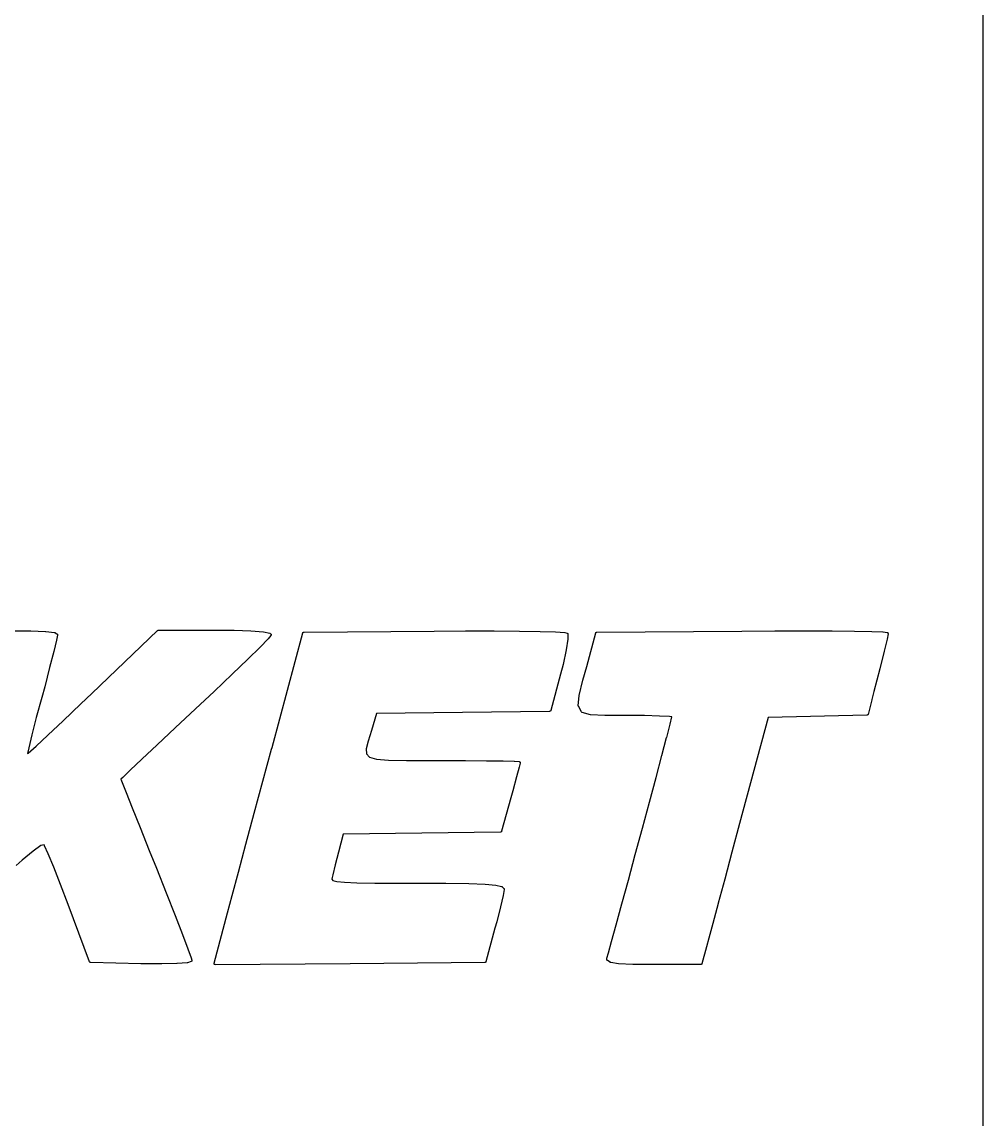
# Model space of a CAD drawing. Extents: x 86.3 to 156, y -71.2 to -29.1.
# Drawn here: x 126.175 to 130.29, y -54.531 to -49.833 of the extents above; entities that cross this region are included whole.
import ezdxf

# ---------------------------------------------------------------- set-up
doc = ezdxf.new("R2010")
doc.units = 0
doc.layers.add('BLACK', color=7, linetype='CONTINUOUS')

msp = doc.modelspace()

# ---------------------------------------------------------------- linework, layer by layer
at = {"layer": 'BLACK', "linetype": 'CONTINUOUS'}
for p, q in [((130.29, -70.531), (130.29, -37.3891)), ((126.125, -52.4412), (126.212, -52.4405)), ((126.212, -52.4405), (126.212, -52.4405)), ((126.212, -52.4405), (126.212, -52.4405)), ((126.212, -52.4405), (126.213, -52.4405)), ((126.213, -52.4405), (126.277, -52.4428)), ((126.277, -52.4428), (126.277, -52.4428)), ((126.277, -52.4428), (126.277, -52.4428)), ((126.277, -52.4428), (126.278, -52.4428)), ((126.278, -52.4428), (126.315, -52.4479)), ((126.315, -52.4479), (126.315, -52.4479)), ((126.315, -52.4479), (126.315, -52.4479)), ((126.315, -52.4479), (126.315, -52.4479)), ((126.315, -52.4479), (126.316, -52.4481)), ((126.316, -52.4481), (126.316, -52.4482)), ((126.316, -52.4482), (126.316, -52.4482)), ((126.316, -52.4482), (126.316, -52.4482)), ((126.316, -52.4482), (126.317, -52.4484)), ((126.317, -52.4484), (126.317, -52.4486)), ((126.317, -52.4486), (126.317, -52.4486)), ((126.317, -52.4486), (126.317, -52.4487)), ((126.317, -52.4487), (126.325, -52.4538)), ((126.328, -52.459), (126.323, -52.4803)), ((126.325, -52.4538), (126.325, -52.4538)), ((126.325, -52.4538), (126.325, -52.4538)), ((126.325, -52.4538), (126.325, -52.4539)), ((126.325, -52.4539), (126.326, -52.4541)), ((126.326, -52.4541), (126.326, -52.4544)), ((126.326, -52.4544), (126.326, -52.4545)), ((126.326, -52.4545), (126.326, -52.4545)), ((126.326, -52.4545), (126.326, -52.4548)), ((126.326, -52.4548), (126.327, -52.4552)), ((126.327, -52.4552), (126.327, -52.4552)), ((126.327, -52.4552), (126.327, -52.4552)), ((126.327, -52.4552), (126.327, -52.4556)), ((126.327, -52.4556), (126.327, -52.456)), ((126.327, -52.456), (126.327, -52.4561)), ((126.327, -52.4561), (126.327, -52.4561)), ((126.327, -52.4561), (126.327, -52.4565)), ((126.327, -52.4565), (126.328, -52.457)), ((126.328, -52.457), (126.328, -52.457)), ((126.328, -52.457), (126.328, -52.457)), ((126.328, -52.457), (126.328, -52.4575)), ((126.328, -52.4575), (126.328, -52.4579)), ((126.328, -52.4579), (126.328, -52.458)), ((126.328, -52.458), (126.328, -52.458)), ((126.328, -52.458), (126.328, -52.4584)), ((126.328, -52.4584), (126.328, -52.4589)), ((126.328, -52.4589), (126.328, -52.4589)), ((126.328, -52.4589), (126.328, -52.459)), ((126.475, -52.7089), (126.756, -52.4389)), ((126.756, -52.4389), (126.757, -52.4389)), ((126.757, -52.4383), (126.758, -52.4381)), ((126.757, -52.4384), (126.757, -52.4383)), ((126.757, -52.4383), (126.757, -52.4383)), ((126.757, -52.4386), (126.757, -52.4384)), ((126.757, -52.4389), (126.757, -52.4386)), ((126.758, -52.4379), (126.759, -52.4377)), ((126.758, -52.4381), (126.758, -52.4379)), ((126.758, -52.4379), (126.758, -52.4379)), ((126.758, -52.4379), (126.758, -52.4379)), ((126.759, -52.4377), (126.759, -52.4376)), ((126.759, -52.4376), (126.759, -52.4376)), ((126.759, -52.4376), (126.759, -52.4376)), ((126.759, -52.4376), (126.76, -52.4376)), ((126.76, -52.4376), (126.76, -52.4375)), ((126.76, -52.4375), (126.999, -52.4375)), ((126.999, -52.4375), (127.084, -52.4385)), ((127.084, -52.4385), (127.084, -52.4385)), ((127.084, -52.4385), (127.084, -52.4385)), ((127.084, -52.4385), (127.084, -52.4385)), ((127.084, -52.4385), (127.156, -52.4411)), ((127.156, -52.4411), (127.156, -52.4411)), ((127.156, -52.4411), (127.156, -52.4411)), ((127.156, -52.4411), (127.156, -52.4411)), ((127.156, -52.4411), (127.209, -52.4451)), ((127.229, -52.4753), (127.195, -52.51)), ((127.209, -52.4451), (127.209, -52.4451)), ((127.209, -52.4451), (127.209, -52.4451)), ((127.209, -52.4451), (127.209, -52.4451)), ((127.209, -52.4451), (127.236, -52.45)), ((127.241, -52.46), (127.229, -52.4749)), ((127.229, -52.4749), (127.229, -52.475)), ((127.229, -52.475), (127.229, -52.4751)), ((127.229, -52.4751), (127.229, -52.4753)), ((127.236, -52.45), (127.236, -52.45)), ((127.236, -52.45), (127.236, -52.4501)), ((127.236, -52.4501), (127.237, -52.4502)), ((127.237, -52.4502), (127.237, -52.4503)), ((127.237, -52.4503), (127.237, -52.4503)), ((127.237, -52.4503), (127.237, -52.4505)), ((127.237, -52.4505), (127.237, -52.4506)), ((127.237, -52.4506), (127.238, -52.4507)), ((127.238, -52.4507), (127.238, -52.4508)), ((127.238, -52.4508), (127.238, -52.451)), ((127.238, -52.451), (127.238, -52.4512)), ((127.238, -52.4512), (127.24, -52.4531)), ((127.24, -52.4531), (127.24, -52.4532)), ((127.24, -52.4532), (127.241, -52.4534)), ((127.241, -52.4534), (127.241, -52.4537)), ((127.241, -52.4537), (127.241, -52.4538)), ((127.241, -52.4538), (127.241, -52.4539)), ((127.241, -52.4539), (127.241, -52.4542)), ((127.241, -52.4542), (127.241, -52.4545)), ((127.241, -52.4545), (127.242, -52.4546)), ((127.242, -52.4592), (127.241, -52.4593)), ((127.241, -52.4593), (127.241, -52.4594)), ((127.241, -52.4594), (127.241, -52.4597)), ((127.241, -52.4597), (127.241, -52.46)), ((127.242, -52.4546), (127.242, -52.4548)), ((127.242, -52.4548), (127.242, -52.4551)), ((127.242, -52.4551), (127.242, -52.4554)), ((127.242, -52.4554), (127.242, -52.4555)), ((127.242, -52.4555), (127.242, -52.4557)), ((127.242, -52.4557), (127.242, -52.456)), ((127.242, -52.456), (127.242, -52.4563)), ((127.242, -52.4563), (127.242, -52.4565)), ((127.242, -52.4565), (127.242, -52.4566)), ((127.242, -52.4566), (127.242, -52.457)), ((127.242, -52.457), (127.242, -52.4573)), ((127.242, -52.4573), (127.242, -52.4575)), ((127.242, -52.4575), (127.242, -52.4576)), ((127.242, -52.4576), (127.242, -52.4579)), ((127.242, -52.4579), (127.242, -52.4583)), ((127.242, -52.4583), (127.242, -52.4584)), ((127.242, -52.4584), (127.242, -52.4586)), ((127.242, -52.4586), (127.242, -52.4589)), ((127.242, -52.4589), (127.242, -52.4592)), ((127.246, -52.9407), (127.378, -52.4497)), ((127.378, -52.4485), (127.379, -52.4482)), ((127.378, -52.4487), (127.378, -52.4485)), ((127.378, -52.4489), (127.378, -52.4487)), ((127.378, -52.4491), (127.378, -52.4489)), ((127.378, -52.4494), (127.378, -52.4491)), ((127.378, -52.4496), (127.378, -52.4494)), ((127.378, -52.4497), (127.378, -52.4496)), ((127.379, -52.4472), (127.38, -52.447)), ((127.379, -52.4474), (127.379, -52.4472)), ((127.379, -52.4475), (127.379, -52.4474)), ((127.379, -52.4477), (127.379, -52.4475)), ((127.379, -52.4479), (127.379, -52.4477)), ((127.379, -52.4481), (127.379, -52.4479)), ((127.379, -52.4482), (127.379, -52.4481)), ((127.38, -52.4466), (127.381, -52.4465)), ((127.38, -52.4468), (127.38, -52.4466)), ((127.38, -52.4469), (127.38, -52.4468)), ((127.38, -52.447), (127.38, -52.4469)), ((127.381, -52.4462), (127.382, -52.4461)), ((127.381, -52.4463), (127.381, -52.4462)), ((127.381, -52.4462), (127.381, -52.4462)), ((127.381, -52.4464), (127.381, -52.4463)), ((127.381, -52.4465), (127.381, -52.4464)), ((127.382, -52.4461), (127.382, -52.446)), ((127.382, -52.446), (127.382, -52.446)), ((127.382, -52.446), (127.383, -52.446)), ((127.382, -52.4461), (127.382, -52.4461)), ((127.383, -52.446), (127.94, -52.4415)), ((127.94, -52.4415), (128.074, -52.4408)), ((127.94, -52.4415), (127.94, -52.4415)), ((128.074, -52.4408), (128.074, -52.4408)), ((128.074, -52.4408), (128.197, -52.4409)), ((128.197, -52.4409), (128.197, -52.4409)), ((128.197, -52.4409), (128.305, -52.4418)), ((128.305, -52.4418), (128.305, -52.4418)), ((128.305, -52.4418), (128.305, -52.4418)), ((128.305, -52.4418), (128.394, -52.4433)), ((128.394, -52.4433), (128.394, -52.4433)), ((128.394, -52.4433), (128.394, -52.4433)), ((128.394, -52.4433), (128.46, -52.4454)), ((128.46, -52.4454), (128.46, -52.4454)), ((128.46, -52.4454), (128.46, -52.4454)), ((128.46, -52.4454), (128.46, -52.4454)), ((128.46, -52.4454), (128.499, -52.448)), ((128.499, -52.448), (128.499, -52.448)), ((128.499, -52.448), (128.5, -52.4481)), ((128.5, -52.4481), (128.5, -52.4481)), ((128.5, -52.4481), (128.509, -52.4501)), ((128.513, -52.4767), (128.506, -52.5223)), ((128.509, -52.4501), (128.509, -52.4501)), ((128.509, -52.4501), (128.509, -52.4502)), ((128.509, -52.4502), (128.51, -52.4503)), ((128.51, -52.4503), (128.51, -52.4504)), ((128.51, -52.4504), (128.51, -52.4505)), ((128.51, -52.4505), (128.51, -52.4506)), ((128.51, -52.4506), (128.51, -52.4508)), ((128.51, -52.4508), (128.511, -52.4509)), ((128.511, -52.4509), (128.511, -52.451)), ((128.511, -52.451), (128.511, -52.4512)), ((128.511, -52.4512), (128.511, -52.4514)), ((128.511, -52.4514), (128.511, -52.4515)), ((128.511, -52.4515), (128.511, -52.4516)), ((128.511, -52.4516), (128.512, -52.4519)), ((128.512, -52.4519), (128.512, -52.4521)), ((128.512, -52.4521), (128.512, -52.4522)), ((128.512, -52.4522), (128.512, -52.4524)), ((128.512, -52.4524), (128.512, -52.4527)), ((128.512, -52.4527), (128.512, -52.4529)), ((128.512, -52.4529), (128.512, -52.4531)), ((128.512, -52.4531), (128.512, -52.4533)), ((128.512, -52.4533), (128.512, -52.4536)), ((128.512, -52.4536), (128.513, -52.4539)), ((128.513, -52.4539), (128.513, -52.454)), ((128.513, -52.454), (128.513, -52.4542)), ((128.513, -52.4542), (128.513, -52.4545)), ((128.513, -52.4545), (128.513, -52.4548)), ((128.513, -52.4548), (128.513, -52.4758)), ((128.513, -52.4758), (128.513, -52.4758)), ((128.513, -52.4758), (128.513, -52.4763)), ((128.513, -52.4763), (128.513, -52.4767)), ((128.594, -52.5936), (128.632, -52.4497)), ((128.632, -52.4496), (128.633, -52.4494)), ((128.632, -52.4497), (128.632, -52.4496)), ((128.633, -52.4479), (128.634, -52.4477)), ((128.633, -52.4481), (128.633, -52.4479)), ((128.633, -52.4482), (128.633, -52.4481)), ((128.633, -52.4485), (128.633, -52.4482)), ((128.633, -52.4487), (128.633, -52.4485)), ((128.633, -52.4489), (128.633, -52.4487)), ((128.633, -52.4491), (128.633, -52.4489)), ((128.633, -52.4494), (128.633, -52.4491)), ((128.634, -52.447), (128.635, -52.4469)), ((128.634, -52.4472), (128.634, -52.447)), ((128.634, -52.4473), (128.634, -52.4472)), ((128.634, -52.4475), (128.634, -52.4473)), ((128.634, -52.4477), (128.634, -52.4475)), ((128.635, -52.4464), (128.636, -52.4463)), ((128.635, -52.4465), (128.635, -52.4464)), ((128.635, -52.4466), (128.635, -52.4465)), ((128.635, -52.4468), (128.635, -52.4466)), ((128.635, -52.4469), (128.635, -52.4468)), ((128.636, -52.4462), (128.636, -52.4461)), ((128.636, -52.4461), (128.637, -52.4461)), ((128.636, -52.4463), (128.636, -52.4462)), ((128.636, -52.4462), (128.636, -52.4462)), ((128.637, -52.446), (129.258, -52.4416)), ((128.637, -52.4461), (128.637, -52.446)), ((128.637, -52.446), (128.637, -52.446)), ((128.637, -52.446), (128.637, -52.446)), ((129.258, -52.4416), (129.399, -52.4408)), ((129.258, -52.4416), (129.258, -52.4416)), ((129.399, -52.4408), (129.529, -52.4407)), ((129.399, -52.4408), (129.399, -52.4408)), ((129.529, -52.4407), (129.529, -52.4407)), ((129.529, -52.4407), (129.644, -52.4411)), ((129.644, -52.4411), (129.644, -52.4411)), ((129.644, -52.4411), (129.74, -52.442)), ((129.74, -52.442), (129.74, -52.442)), ((129.74, -52.442), (129.74, -52.442)), ((129.74, -52.442), (129.814, -52.4434)), ((129.814, -52.4434), (129.814, -52.4434)), ((129.814, -52.4434), (129.814, -52.4434)), ((129.814, -52.4434), (129.814, -52.4434)), ((129.814, -52.4434), (129.861, -52.4452)), ((129.861, -52.4452), (129.861, -52.4453)), ((129.861, -52.4453), (129.862, -52.4453)), ((129.862, -52.4453), (129.862, -52.4453)), ((129.862, -52.4453), (129.879, -52.4475)), ((129.879, -52.4761), (129.867, -52.5271)), ((129.879, -52.4475), (129.879, -52.4475)), ((129.879, -52.4475), (129.879, -52.4476)), ((129.879, -52.4476), (129.879, -52.4476)), ((129.879, -52.4476), (129.88, -52.4477)), ((129.884, -52.4535), (129.879, -52.4758)), ((129.879, -52.4758), (129.879, -52.4759)), ((129.879, -52.4759), (129.879, -52.476)), ((129.879, -52.476), (129.879, -52.4761)), ((129.88, -52.4477), (129.88, -52.4478)), ((129.88, -52.4478), (129.88, -52.4478)), ((129.88, -52.4478), (129.88, -52.4478)), ((129.88, -52.4478), (129.881, -52.448)), ((129.881, -52.448), (129.881, -52.4482)), ((129.881, -52.4482), (129.881, -52.4482)), ((129.881, -52.4482), (129.881, -52.4483)), ((129.881, -52.4483), (129.882, -52.4485)), ((129.882, -52.4485), (129.882, -52.4488)), ((129.882, -52.4488), (129.882, -52.4488)), ((129.882, -52.4488), (129.882, -52.4488)), ((129.882, -52.4488), (129.882, -52.4492)), ((129.882, -52.4492), (129.883, -52.4495)), ((129.883, -52.4495), (129.883, -52.4495)), ((129.883, -52.4495), (129.883, -52.4496)), ((129.883, -52.4496), (129.883, -52.45)), ((129.883, -52.45), (129.883, -52.4503)), ((129.883, -52.4503), (129.883, -52.4504)), ((129.883, -52.4504), (129.883, -52.4504)), ((129.883, -52.4504), (129.883, -52.4506)), ((129.883, -52.4506), (129.883, -52.4506)), ((129.883, -52.4506), (129.883, -52.4507)), ((129.883, -52.4507), (129.883, -52.4508)), ((129.883, -52.4508), (129.883, -52.4512)), ((129.883, -52.4512), (129.883, -52.4513)), ((129.883, -52.4513), (129.884, -52.4514)), ((129.884, -52.4514), (129.884, -52.4514)), ((129.884, -52.4514), (129.884, -52.4515)), ((129.884, -52.4515), (129.884, -52.4515)), ((129.884, -52.4515), (129.884, -52.4516)), ((129.884, -52.4516), (129.884, -52.452)), ((129.884, -52.452), (129.884, -52.4521)), ((129.884, -52.4521), (129.884, -52.4522)), ((129.884, -52.4522), (129.884, -52.4522)), ((129.884, -52.4522), (129.884, -52.4525)), ((129.884, -52.4525), (129.884, -52.4525)), ((129.884, -52.4525), (129.884, -52.4525)), ((129.884, -52.4525), (129.884, -52.453)), ((129.884, -52.453), (129.884, -52.4534)), ((129.884, -52.4534), (129.884, -52.4535)), ((129.884, -52.4535), (129.884, -52.4535)), ((126.323, -52.4806), (126.312, -52.5285)), ((126.323, -52.4803), (126.323, -52.4804)), ((126.323, -52.4804), (126.323, -52.4805)), ((126.323, -52.4805), (126.323, -52.4806)), ((127.195, -52.5101), (127.143, -52.5614)), ((127.195, -52.51), (127.195, -52.5101)), ((127.195, -52.5101), (127.195, -52.5101)), ((127.195, -52.5101), (127.195, -52.5101)), ((128.506, -52.5226), (128.492, -52.5851)), ((128.506, -52.5223), (128.506, -52.5224)), ((128.506, -52.5224), (128.506, -52.5225)), ((128.506, -52.5225), (128.506, -52.5226)), ((126.312, -52.5286), (126.294, -52.597)), ((126.312, -52.5285), (126.312, -52.5286)), ((127.143, -52.5614), (127.076, -52.6261)), ((127.143, -52.5614), (127.143, -52.5614)), ((129.867, -52.5272), (129.848, -52.6031)), ((129.867, -52.5271), (129.867, -52.5272)), ((129.867, -52.5272), (129.867, -52.5272)), ((126.294, -52.597), (126.273, -52.6798)), ((126.294, -52.597), (126.294, -52.597)), ((128.492, -52.5853), (128.481, -52.6255)), ((128.492, -52.5851), (128.492, -52.5852)), ((128.492, -52.5852), (128.492, -52.5853)), ((128.492, -52.5853), (128.492, -52.5853)), ((128.577, -52.6521), (128.594, -52.5936)), ((129.848, -52.6031), (129.823, -52.6998)), ((129.848, -52.6031), (129.848, -52.6031)), ((127.076, -52.6262), (126.998, -52.701)), ((127.076, -52.6261), (127.076, -52.6262)), ((127.076, -52.6262), (127.076, -52.6262)), ((128.481, -52.6256), (128.439, -52.7819)), ((128.481, -52.6255), (128.481, -52.6256)), ((128.481, -52.6256), (128.481, -52.6256)), ((128.561, -52.718), (128.577, -52.6522)), ((128.577, -52.6522), (128.577, -52.6521)), ((128.577, -52.6521), (128.577, -52.6521)), ((128.577, -52.6521), (128.577, -52.6521)), ((126.273, -52.6798), (126.26, -52.7256)), ((126.273, -52.6798), (126.273, -52.6798)), ((126.273, -52.6798), (126.273, -52.6798)), ((126.428, -52.7539), (126.475, -52.7089)), ((126.475, -52.7089), (126.475, -52.7089)), ((126.998, -52.701), (126.919, -52.7751)), ((126.998, -52.701), (126.998, -52.701)), ((126.998, -52.701), (126.998, -52.701)), ((129.823, -52.6999), (129.814, -52.7354)), ((129.823, -52.6998), (129.823, -52.6999)), ((129.823, -52.6999), (129.823, -52.6999)), ((126.26, -52.7256), (126.237, -52.8121)), ((126.26, -52.7256), (126.26, -52.7256)), ((126.352, -52.8257), (126.428, -52.7539)), ((126.428, -52.7539), (126.428, -52.7539)), ((128.557, -52.761), (128.561, -52.7188)), ((128.561, -52.7183), (128.561, -52.718)), ((128.561, -52.7187), (128.561, -52.7183)), ((128.561, -52.7188), (128.561, -52.7187)), ((129.814, -52.7355), (129.798, -52.7984)), ((129.814, -52.7354), (129.814, -52.7355)), ((129.814, -52.7355), (129.814, -52.7355)), ((126.919, -52.7751), (126.832, -52.8558)), ((126.919, -52.7751), (126.919, -52.7751)), ((126.919, -52.7751), (126.919, -52.7751)), ((127.693, -52.7946), (127.672, -52.8673)), ((128.062, -52.7901), (127.693, -52.7946)), ((128.434, -52.7856), (128.062, -52.7901)), ((128.435, -52.7855), (128.434, -52.7856)), ((128.436, -52.7854), (128.435, -52.7855)), ((128.435, -52.7855), (128.435, -52.7855)), ((128.435, -52.7855), (128.435, -52.7855)), ((128.435, -52.7855), (128.435, -52.7855)), ((128.437, -52.7849), (128.436, -52.785)), ((128.436, -52.785), (128.436, -52.7852)), ((128.436, -52.7852), (128.436, -52.7852)), ((128.436, -52.7852), (128.436, -52.7853)), ((128.436, -52.7853), (128.436, -52.7854)), ((128.438, -52.7842), (128.437, -52.7844)), ((128.437, -52.7844), (128.437, -52.7845)), ((128.437, -52.7845), (128.437, -52.7847)), ((128.437, -52.7847), (128.437, -52.7848)), ((128.437, -52.7848), (128.437, -52.7849)), ((128.439, -52.7831), (128.438, -52.7833)), ((128.438, -52.7833), (128.438, -52.7835)), ((128.438, -52.7835), (128.438, -52.7837)), ((128.438, -52.7837), (128.438, -52.7839)), ((128.438, -52.7839), (128.438, -52.7841)), ((128.438, -52.7841), (128.438, -52.7842)), ((128.439, -52.7819), (128.439, -52.7819)), ((128.439, -52.7819), (128.439, -52.7822)), ((128.439, -52.7822), (128.439, -52.7824)), ((128.439, -52.7824), (128.439, -52.7826)), ((128.439, -52.7826), (128.439, -52.7828)), ((128.439, -52.7828), (128.439, -52.7831)), ((128.557, -52.7615), (128.557, -52.761)), ((128.557, -52.761), (128.557, -52.761)), ((128.557, -52.761), (128.557, -52.761)), ((128.557, -52.7619), (128.557, -52.7615)), ((128.557, -52.762), (128.557, -52.7619)), ((128.557, -52.7624), (128.557, -52.762)), ((128.557, -52.762), (128.557, -52.762)), ((128.557, -52.7629), (128.557, -52.7624)), ((128.557, -52.7633), (128.557, -52.7629)), ((128.557, -52.7629), (128.557, -52.7629)), ((128.557, -52.7629), (128.557, -52.7629)), ((128.558, -52.7638), (128.557, -52.7633)), ((128.558, -52.7639), (128.558, -52.7638)), ((128.558, -52.7638), (128.558, -52.7638)), ((128.558, -52.7638), (128.558, -52.7638)), ((128.571, -52.7877), (128.558, -52.7639)), ((128.571, -52.788), (128.571, -52.7877)), ((128.572, -52.7884), (128.571, -52.788)), ((128.572, -52.7885), (128.572, -52.7884)), ((128.572, -52.7884), (128.572, -52.7884)), ((128.572, -52.7888), (128.572, -52.7885)), ((128.572, -52.7891), (128.572, -52.7888)), ((128.572, -52.7892), (128.572, -52.7891)), ((128.572, -52.7891), (128.572, -52.7891)), ((128.573, -52.7894), (128.572, -52.7892)), ((128.573, -52.7896), (128.573, -52.7894)), ((128.573, -52.7897), (128.573, -52.7896)), ((128.573, -52.7896), (128.573, -52.7896)), ((128.574, -52.7898), (128.573, -52.7897)), ((128.574, -52.79), (128.574, -52.7898)), ((128.609, -52.8006), (128.574, -52.79)), ((128.574, -52.79), (128.574, -52.79)), ((128.609, -52.8007), (128.609, -52.8006)), ((128.61, -52.8007), (128.609, -52.8007)), ((128.609, -52.8007), (128.609, -52.8007)), ((128.61, -52.8008), (128.61, -52.8007)), ((128.671, -52.8034), (128.61, -52.8008)), ((128.61, -52.8008), (128.61, -52.8008)), ((128.61, -52.8008), (128.61, -52.8008)), ((128.61, -52.8008), (128.61, -52.8008)), ((128.761, -52.8031), (128.671, -52.8034)), ((128.671, -52.8034), (128.671, -52.8034)), ((128.671, -52.8034), (128.671, -52.8034)), ((128.671, -52.8034), (128.671, -52.8034)), ((128.763, -52.8031), (128.761, -52.8031)), ((128.841, -52.8037), (128.763, -52.8031)), ((128.905, -52.8054), (128.841, -52.8037)), ((128.948, -52.8077), (128.905, -52.8054)), ((129.793, -52.8021), (129.37, -52.8115)), ((129.794, -52.8021), (129.793, -52.8021)), ((129.793, -52.8021), (129.793, -52.8021)), ((129.795, -52.8019), (129.794, -52.8019)), ((129.794, -52.8019), (129.794, -52.802)), ((129.794, -52.802), (129.794, -52.802)), ((129.794, -52.802), (129.794, -52.8021)), ((129.796, -52.8013), (129.795, -52.8015)), ((129.795, -52.8015), (129.795, -52.8016)), ((129.795, -52.8016), (129.795, -52.8017)), ((129.795, -52.8017), (129.795, -52.8018)), ((129.795, -52.8018), (129.795, -52.8019)), ((129.797, -52.8006), (129.796, -52.8007)), ((129.796, -52.8007), (129.796, -52.8009)), ((129.796, -52.8009), (129.796, -52.8011)), ((129.796, -52.8011), (129.796, -52.8012)), ((129.796, -52.8012), (129.796, -52.8013)), ((129.798, -52.7992), (129.797, -52.7994)), ((129.797, -52.7994), (129.797, -52.7996)), ((129.797, -52.7996), (129.797, -52.7998)), ((129.797, -52.7998), (129.797, -52.8)), ((129.797, -52.8), (129.797, -52.8002)), ((129.797, -52.8002), (129.797, -52.8004)), ((129.797, -52.8004), (129.797, -52.8006)), ((129.798, -52.7984), (129.798, -52.7985)), ((129.798, -52.7985), (129.798, -52.7987)), ((129.798, -52.7987), (129.798, -52.799)), ((129.798, -52.799), (129.798, -52.7992)), ((126.237, -52.8121), (126.218, -52.8862)), ((126.287, -52.887), (126.352, -52.8258)), ((126.352, -52.8258), (126.352, -52.8257)), ((128.936, -52.8971), (128.95, -52.8402)), ((128.958, -52.8096), (128.948, -52.8077)), ((128.95, -52.8402), (128.958, -52.8096)), ((128.95, -52.8402), (128.95, -52.8402)), ((129.37, -52.8115), (129.248, -53.2651)), ((126.218, -52.8862), (126.205, -52.942)), ((126.236, -52.9343), (126.287, -52.887)), ((126.832, -52.8558), (126.755, -52.9286)), ((126.832, -52.8558), (126.832, -52.8558)), ((126.832, -52.8558), (126.832, -52.8558)), ((127.672, -52.8674), (127.658, -52.9129)), ((127.672, -52.8673), (127.672, -52.8674)), ((127.672, -52.8674), (127.672, -52.8674)), ((128.915, -52.9749), (128.935, -52.8972)), ((128.935, -52.8972), (128.936, -52.8971)), ((126.205, -52.942), (126.199, -52.9666)), ((126.202, -52.9645), (126.236, -52.9343)), ((126.755, -52.9286), (126.689, -52.9903)), ((126.755, -52.9286), (126.755, -52.9286)), ((127.244, -52.9472), (127.246, -52.9408)), ((127.246, -52.9408), (127.246, -52.9407)), ((127.658, -52.9129), (127.649, -52.9462)), ((127.649, -52.9462), (127.651, -52.9679)), ((126.199, -52.9666), (126.202, -52.9645)), ((126.689, -52.9903), (126.639, -53.038)), ((126.689, -52.9903), (126.689, -52.9903)), ((127.207, -53.0842), (127.244, -52.9473)), ((127.244, -52.9473), (127.244, -52.9472)), ((127.651, -52.9679), (127.663, -52.9815)), ((127.663, -52.9815), (127.693, -52.9904)), ((127.693, -52.9904), (127.745, -52.9949)), ((128.89, -53.0687), (128.915, -52.9749)), ((128.915, -52.9749), (128.915, -52.9749)), ((126.639, -53.038), (126.607, -53.0685)), ((127.745, -52.9949), (127.822, -52.9964)), ((127.822, -52.9964), (127.929, -52.9964)), ((127.929, -52.9964), (127.974, -52.9963)), ((127.974, -52.9963), (127.974, -52.9963)), ((127.974, -52.9963), (128.075, -52.9965)), ((128.075, -52.9965), (128.075, -52.9965)), ((128.075, -52.9965), (128.164, -52.9971)), ((128.164, -52.9971), (128.164, -52.9971)), ((128.164, -52.9971), (128.235, -52.998)), ((128.235, -52.998), (128.235, -52.998)), ((128.235, -52.998), (128.235, -52.998)), ((128.235, -52.998), (128.283, -52.9991)), ((128.283, -52.9991), (128.283, -52.9991)), ((128.283, -52.9991), (128.284, -52.9991)), ((128.284, -52.9991), (128.284, -52.9991)), ((128.284, -52.9991), (128.304, -53.0004)), ((128.304, -53.0239), (128.293, -53.066)), ((128.304, -53.0004), (128.304, -53.0004)), ((128.304, -53.0004), (128.304, -53.0004)), ((128.304, -53.0004), (128.304, -53.0005)), ((128.304, -53.0005), (128.304, -53.0005)), ((128.304, -53.0005), (128.305, -53.0006)), ((128.308, -53.0068), (128.304, -53.0239)), ((128.304, -53.0239), (128.304, -53.0239)), ((128.304, -53.0239), (128.304, -53.0239)), ((128.305, -53.0006), (128.305, -53.0007)), ((128.305, -53.0007), (128.305, -53.0007)), ((128.305, -53.0007), (128.305, -53.0008)), ((128.305, -53.0008), (128.306, -53.0009)), ((128.306, -53.0009), (128.306, -53.0011)), ((128.306, -53.0011), (128.306, -53.0012)), ((128.306, -53.0012), (128.306, -53.0014)), ((128.306, -53.0014), (128.306, -53.0014)), ((128.306, -53.0014), (128.306, -53.0015)), ((128.306, -53.0015), (128.307, -53.0016)), ((128.307, -53.0016), (128.307, -53.0018)), ((128.307, -53.0018), (128.307, -53.002)), ((128.307, -53.002), (128.307, -53.0021)), ((128.307, -53.0021), (128.307, -53.0022)), ((128.307, -53.0022), (128.308, -53.0025)), ((128.308, -53.0025), (128.308, -53.0028)), ((128.308, -53.0028), (128.308, -53.0029)), ((128.308, -53.0029), (128.308, -53.003)), ((128.308, -53.003), (128.308, -53.0033)), ((128.308, -53.0033), (128.308, -53.0036)), ((128.308, -53.0036), (128.308, -53.0038)), ((128.308, -53.0038), (128.308, -53.0039)), ((128.308, -53.0039), (128.308, -53.0042)), ((128.308, -53.0042), (128.308, -53.0045)), ((128.308, -53.0045), (128.309, -53.0047)), ((128.309, -53.0065), (128.308, -53.0066)), ((128.308, -53.0066), (128.308, -53.0068)), ((128.309, -53.0047), (128.309, -53.0048)), ((128.309, -53.0048), (128.309, -53.0052)), ((128.309, -53.0052), (128.309, -53.0055)), ((128.309, -53.0055), (128.309, -53.0057)), ((128.309, -53.0057), (128.309, -53.0058)), ((128.309, -53.0058), (128.309, -53.0061)), ((128.309, -53.0061), (128.309, -53.0065)), ((126.607, -53.0685), (126.599, -53.0764)), ((126.599, -53.0764), (126.604, -53.0894)), ((127.17, -53.2221), (127.207, -53.0843)), ((127.207, -53.0843), (127.207, -53.0842)), ((128.293, -53.066), (128.277, -53.1254)), ((128.293, -53.066), (128.293, -53.066)), ((128.293, -53.066), (128.293, -53.066)), ((128.862, -53.1737), (128.89, -53.0687)), ((128.89, -53.0687), (128.89, -53.0687)), ((126.604, -53.0894), (126.621, -53.1325)), ((126.621, -53.1325), (126.621, -53.1325)), ((126.621, -53.1325), (126.647, -53.1984)), ((128.277, -53.1255), (128.269, -53.1551)), ((128.277, -53.1254), (128.277, -53.1255)), ((128.269, -53.1551), (128.229, -53.299)), ((128.269, -53.1551), (128.269, -53.1551)), ((128.269, -53.1551), (128.269, -53.1551)), ((128.832, -53.2851), (128.862, -53.1737)), ((128.862, -53.1737), (128.862, -53.1737)), ((126.647, -53.1984), (126.647, -53.1984)), ((126.647, -53.1984), (126.681, -53.2827)), ((127.134, -53.3541), (127.17, -53.2221)), ((127.17, -53.2221), (127.17, -53.2221)), ((129.248, -53.2651), (129.215, -53.3882)), ((126.681, -53.2827), (126.681, -53.2827)), ((126.681, -53.2827), (126.681, -53.2827)), ((126.681, -53.2827), (126.72, -53.381)), ((127.55, -53.3118), (127.531, -53.3881)), ((128.224, -53.3027), (127.55, -53.3118)), ((128.225, -53.3026), (128.224, -53.3027)), ((128.226, -53.3025), (128.225, -53.3026)), ((128.225, -53.3026), (128.225, -53.3026)), ((128.225, -53.3026), (128.225, -53.3026)), ((128.225, -53.3026), (128.225, -53.3026)), ((128.227, -53.302), (128.226, -53.3021)), ((128.226, -53.3021), (128.226, -53.3023)), ((128.226, -53.3023), (128.226, -53.3023)), ((128.226, -53.3023), (128.226, -53.3024)), ((128.226, -53.3024), (128.226, -53.3025)), ((128.228, -53.3013), (128.227, -53.3015)), ((128.227, -53.3015), (128.227, -53.3016)), ((128.227, -53.3016), (128.227, -53.3018)), ((128.227, -53.3018), (128.227, -53.3019)), ((128.227, -53.3019), (128.227, -53.302)), ((128.229, -53.3002), (128.228, -53.3004)), ((128.228, -53.3004), (128.228, -53.3006)), ((128.228, -53.3006), (128.228, -53.3008)), ((128.228, -53.3008), (128.228, -53.301)), ((128.228, -53.301), (128.228, -53.3012)), ((128.228, -53.3012), (128.228, -53.3013)), ((128.229, -53.299), (128.229, -53.2991)), ((128.229, -53.2991), (128.229, -53.2993)), ((128.229, -53.2993), (128.229, -53.2995)), ((128.229, -53.2995), (128.229, -53.2997)), ((128.229, -53.2997), (128.229, -53.3)), ((128.229, -53.3), (128.229, -53.3002)), ((128.801, -53.3982), (128.832, -53.2852)), ((128.832, -53.2852), (128.832, -53.2851)), ((126.257, -53.3605), (126.223, -53.3838)), ((126.27, -53.3571), (126.257, -53.3605)), ((126.272, -53.3608), (126.27, -53.3571)), ((126.288, -53.3952), (126.272, -53.3608)), ((127.102, -53.4735), (127.134, -53.3541)), ((127.134, -53.3541), (127.134, -53.3541)), ((126.223, -53.3838), (126.176, -53.4223)), ((126.312, -53.4526), (126.288, -53.3952)), ((126.72, -53.381), (126.72, -53.3811)), ((126.72, -53.3811), (126.751, -53.4567)), ((127.531, -53.3881), (127.517, -53.442)), ((127.531, -53.3881), (127.531, -53.3881)), ((127.531, -53.3881), (127.531, -53.3881)), ((128.772, -53.5081), (128.801, -53.3982)), ((128.801, -53.3982), (128.801, -53.3982)), ((129.215, -53.3882), (129.184, -53.504)), ((129.215, -53.3882), (129.215, -53.3882)), ((126.176, -53.4223), (126.151, -53.445)), ((126.341, -53.5271), (126.312, -53.4526)), ((126.751, -53.4567), (126.751, -53.4567)), ((126.751, -53.4567), (126.751, -53.4567)), ((126.751, -53.4567), (126.793, -53.5631)), ((127.517, -53.4421), (127.506, -53.4857)), ((127.517, -53.442), (127.517, -53.4421)), ((127.517, -53.4421), (127.517, -53.4421)), ((127.076, -53.5737), (127.102, -53.4736)), ((127.102, -53.4736), (127.102, -53.4735)), ((127.102, -53.4735), (127.102, -53.4735)), ((127.503, -53.4975), (127.502, -53.5045)), ((127.502, -53.5045), (127.506, -53.5092)), ((127.506, -53.4858), (127.503, -53.4975)), ((127.506, -53.4857), (127.506, -53.4857)), ((127.506, -53.4857), (127.506, -53.4858)), ((127.506, -53.4858), (127.506, -53.4858)), ((127.506, -53.5092), (127.523, -53.514)), ((128.744, -53.61), (128.772, -53.5081)), ((128.772, -53.5081), (128.772, -53.5081)), ((128.772, -53.5081), (128.772, -53.5081)), ((129.184, -53.504), (129.156, -53.6075)), ((129.184, -53.504), (129.184, -53.504)), ((126.373, -53.6126), (126.341, -53.5271)), ((127.523, -53.514), (127.556, -53.5175)), ((127.556, -53.5175), (127.609, -53.5197)), ((127.609, -53.5197), (127.686, -53.5208)), ((127.686, -53.5208), (127.686, -53.5208)), ((127.686, -53.5208), (127.79, -53.5212)), ((127.79, -53.5212), (127.79, -53.5212)), ((127.79, -53.5212), (127.862, -53.5213)), ((127.862, -53.5213), (127.863, -53.5213)), ((127.863, -53.5213), (127.99, -53.5217)), ((127.99, -53.5217), (127.99, -53.5217)), ((127.99, -53.5217), (127.99, -53.5217)), ((127.99, -53.5217), (128.088, -53.5231)), ((128.088, -53.5231), (128.088, -53.5231)), ((128.088, -53.5231), (128.088, -53.5231)), ((128.088, -53.5231), (128.088, -53.5231)), ((128.088, -53.5231), (128.158, -53.5257)), ((128.158, -53.5257), (128.158, -53.5257)), ((128.158, -53.5257), (128.158, -53.5258)), ((128.158, -53.5258), (128.158, -53.5258)), ((128.158, -53.5258), (128.204, -53.5297)), ((128.204, -53.5297), (128.204, -53.5297)), ((128.204, -53.5297), (128.204, -53.5298)), ((128.204, -53.5298), (128.204, -53.5298)), ((128.204, -53.5298), (128.229, -53.5354)), ((128.229, -53.5354), (128.229, -53.5354)), ((128.229, -53.5354), (128.23, -53.5355)), ((128.23, -53.5355), (128.23, -53.5356)), ((128.23, -53.5356), (128.23, -53.5357)), ((128.23, -53.5357), (128.23, -53.5357)), ((128.23, -53.5357), (128.23, -53.5359)), ((128.23, -53.5359), (128.231, -53.5361)), ((128.231, -53.5361), (128.231, -53.5361)), ((128.231, -53.5361), (128.231, -53.5362)), ((128.231, -53.5362), (128.231, -53.5364)), ((128.231, -53.5364), (128.232, -53.5367)), ((128.232, -53.5367), (128.239, -53.5439)), ((128.24, -53.5483), (128.236, -53.5735)), ((128.239, -53.5439), (128.239, -53.5439)), ((128.239, -53.5439), (128.239, -53.5443)), ((128.239, -53.5443), (128.239, -53.5446)), ((128.239, -53.5446), (128.239, -53.5446)), ((128.239, -53.5446), (128.24, -53.5447)), ((128.24, -53.5447), (128.24, -53.5451)), ((128.24, -53.5451), (128.24, -53.5455)), ((128.24, -53.5455), (128.24, -53.5455)), ((128.24, -53.5455), (128.24, -53.5455)), ((128.24, -53.5455), (128.24, -53.546)), ((128.24, -53.546), (128.24, -53.5464)), ((128.24, -53.5464), (128.24, -53.5464)), ((128.24, -53.5464), (128.24, -53.5465)), ((128.24, -53.5465), (128.24, -53.5469)), ((128.24, -53.5469), (128.24, -53.5474)), ((128.24, -53.5474), (128.24, -53.5474)), ((128.24, -53.5474), (128.24, -53.5474)), ((128.24, -53.5474), (128.24, -53.5479)), ((128.24, -53.5479), (128.24, -53.5483)), ((126.793, -53.5631), (126.793, -53.5631)), ((126.793, -53.5631), (126.793, -53.5631)), ((126.793, -53.5631), (126.831, -53.6591)), ((127.056, -53.6479), (127.076, -53.5738)), ((127.076, -53.5738), (127.076, -53.5737)), ((127.076, -53.5737), (127.076, -53.5737)), ((128.236, -53.5737), (128.224, -53.6226)), ((128.236, -53.5735), (128.236, -53.5735)), ((128.236, -53.5735), (128.236, -53.5736)), ((128.236, -53.5736), (128.236, -53.5737)), ((126.373, -53.6127), (126.373, -53.6126)), ((126.465, -53.8582), (126.373, -53.6127)), ((126.998, -53.8641), (127.056, -53.648)), ((127.056, -53.648), (127.056, -53.6479)), ((127.056, -53.6479), (127.056, -53.6479)), ((128.224, -53.6227), (128.208, -53.6865)), ((128.224, -53.6226), (128.224, -53.6227)), ((128.224, -53.6227), (128.224, -53.6227)), ((128.224, -53.6227), (128.224, -53.6227)), ((128.72, -53.6993), (128.744, -53.6101)), ((128.744, -53.6101), (128.744, -53.61)), ((129.156, -53.6076), (129.133, -53.6936)), ((129.156, -53.6075), (129.156, -53.6076)), ((129.156, -53.6076), (129.156, -53.6076)), ((126.831, -53.6591), (126.831, -53.6592)), ((126.831, -53.6592), (126.863, -53.7403)), ((128.208, -53.6865), (128.2, -53.7138)), ((128.208, -53.6865), (128.208, -53.6865)), ((128.208, -53.6865), (128.208, -53.6865)), ((129.133, -53.6936), (129.116, -53.7573)), ((129.133, -53.6936), (129.133, -53.6936)), ((126.863, -53.7403), (126.863, -53.7404)), ((126.863, -53.7404), (126.863, -53.7404)), ((126.863, -53.7404), (126.886, -53.8022)), ((128.2, -53.7138), (128.162, -53.8578)), ((128.2, -53.7138), (128.2, -53.7138)), ((128.2, -53.7138), (128.2, -53.7138)), ((128.7, -53.7708), (128.72, -53.6993)), ((128.72, -53.6993), (128.72, -53.6993)), ((128.686, -53.8202), (128.7, -53.7709)), ((128.7, -53.7709), (128.7, -53.7708)), ((129.116, -53.7573), (129.106, -53.7936)), ((129.116, -53.7573), (129.116, -53.7573)), ((129.116, -53.7573), (129.116, -53.7573)), ((126.886, -53.8022), (126.886, -53.8023)), ((126.886, -53.8023), (126.886, -53.8023)), ((126.886, -53.8023), (126.9, -53.8404)), ((128.68, -53.8424), (128.686, -53.8202)), ((129.106, -53.7943), (129.086, -53.8663)), ((129.106, -53.7936), (129.106, -53.7936)), ((129.106, -53.7936), (129.106, -53.7936)), ((129.106, -53.7936), (129.106, -53.7943)), ((129.106, -53.7943), (129.106, -53.7943)), ((126.465, -53.8586), (126.465, -53.8582)), ((126.465, -53.8582), (126.465, -53.8582)), ((126.465, -53.8582), (126.465, -53.8582)), ((126.466, -53.8591), (126.465, -53.8586)), ((126.466, -53.8594), (126.466, -53.8591)), ((126.466, -53.8591), (126.466, -53.8591)), ((126.466, -53.8591), (126.466, -53.8591)), ((126.466, -53.8599), (126.466, -53.8594)), ((126.466, -53.86), (126.466, -53.8599)), ((126.466, -53.8599), (126.466, -53.8599)), ((126.466, -53.8599), (126.466, -53.8599)), ((126.467, -53.8605), (126.466, -53.86)), ((126.467, -53.8608), (126.467, -53.8605)), ((126.467, -53.8605), (126.467, -53.8605)), ((126.467, -53.8605), (126.467, -53.8605)), ((126.468, -53.861), (126.467, -53.8608)), ((126.468, -53.8612), (126.468, -53.861)), ((126.468, -53.861), (126.468, -53.861)), ((126.468, -53.861), (126.468, -53.861)), ((126.469, -53.8613), (126.468, -53.8612)), ((126.469, -53.8614), (126.469, -53.8613)), ((126.469, -53.8613), (126.469, -53.8613)), ((126.469, -53.8613), (126.469, -53.8613)), ((126.47, -53.8615), (126.469, -53.8614)), ((126.684, -53.8662), (126.47, -53.8615)), ((126.47, -53.8615), (126.47, -53.8615)), ((126.47, -53.8615), (126.47, -53.8615)), ((126.47, -53.8615), (126.47, -53.8615)), ((126.684, -53.8662), (126.684, -53.8662)), ((126.695, -53.8664), (126.684, -53.8662)), ((126.684, -53.8662), (126.684, -53.8662)), ((126.684, -53.8662), (126.684, -53.8662)), ((126.696, -53.8664), (126.695, -53.8664)), ((126.695, -53.8664), (126.695, -53.8664)), ((126.775, -53.8669), (126.696, -53.8664)), ((126.839, -53.8653), (126.775, -53.8669)), ((126.775, -53.8669), (126.775, -53.8669)), ((126.775, -53.8669), (126.775, -53.8669)), ((126.775, -53.8669), (126.775, -53.8669)), ((126.84, -53.8653), (126.839, -53.8653)), ((126.839, -53.8653), (126.839, -53.8653)), ((126.883, -53.8619), (126.84, -53.8653)), ((126.84, -53.8653), (126.84, -53.8653)), ((126.884, -53.8618), (126.883, -53.8619)), ((126.883, -53.8619), (126.883, -53.8619)), ((126.883, -53.8619), (126.883, -53.8619)), ((126.883, -53.8619), (126.883, -53.8619)), ((126.9, -53.8569), (126.884, -53.8617)), ((126.884, -53.8617), (126.884, -53.8618)), ((126.884, -53.8618), (126.884, -53.8618)), ((126.884, -53.8618), (126.884, -53.8618)), ((126.9, -53.8404), (126.9, -53.8404)), ((126.9, -53.8404), (126.9, -53.8406)), ((126.9, -53.8406), (126.9, -53.8407)), ((126.9, -53.8407), (126.903, -53.8507)), ((126.901, -53.8565), (126.9, -53.8567)), ((126.9, -53.8567), (126.9, -53.8569)), ((126.902, -53.856), (126.901, -53.8562)), ((126.901, -53.8562), (126.901, -53.8565)), ((126.901, -53.8565), (126.901, -53.8565)), ((126.901, -53.8565), (126.901, -53.8565)), ((126.903, -53.8549), (126.902, -53.8553)), ((126.902, -53.8553), (126.902, -53.8553)), ((126.902, -53.8553), (126.902, -53.8553)), ((126.902, -53.8553), (126.902, -53.8556)), ((126.902, -53.8556), (126.902, -53.856)), ((126.902, -53.856), (126.902, -53.856)), ((126.902, -53.856), (126.902, -53.856)), ((126.903, -53.8507), (126.903, -53.8508)), ((126.903, -53.8508), (126.903, -53.8512)), ((126.903, -53.8512), (126.903, -53.8516)), ((126.903, -53.8516), (126.903, -53.8517)), ((126.903, -53.8517), (126.903, -53.8517)), ((126.903, -53.8517), (126.903, -53.8522)), ((126.903, -53.8522), (126.903, -53.8526)), ((126.903, -53.8526), (126.903, -53.8526)), ((126.903, -53.8526), (126.903, -53.8527)), ((126.903, -53.8527), (126.903, -53.8532)), ((126.903, -53.8532), (126.903, -53.8536)), ((126.903, -53.8536), (126.903, -53.8536)), ((126.903, -53.8536), (126.903, -53.8537)), ((126.903, -53.8537), (126.903, -53.8541)), ((126.903, -53.8541), (126.903, -53.8545)), ((126.903, -53.8545), (126.903, -53.8545)), ((126.903, -53.8545), (126.903, -53.8545)), ((126.903, -53.8545), (126.903, -53.8549)), ((126.998, -53.8642), (126.998, -53.8641)), ((126.998, -53.8644), (126.998, -53.8642)), ((126.998, -53.8647), (126.998, -53.8644)), ((126.998, -53.8651), (126.998, -53.8647)), ((126.998, -53.8652), (126.998, -53.8651)), ((126.998, -53.8654), (126.998, -53.8652)), ((126.998, -53.8657), (126.998, -53.8654)), ((126.998, -53.866), (126.998, -53.8657)), ((126.998, -53.8662), (126.998, -53.866)), ((126.998, -53.8663), (126.998, -53.8662)), ((126.998, -53.8667), (126.998, -53.8663)), ((126.998, -53.867), (126.998, -53.8667)), ((126.998, -53.8671), (126.998, -53.867)), ((126.999, -53.8673), (126.998, -53.8671)), ((126.999, -53.8676), (126.999, -53.8673)), ((126.999, -53.8679), (126.999, -53.8676)), ((126.999, -53.868), (126.999, -53.8679)), ((126.999, -53.8681), (126.999, -53.868)), ((126.999, -53.8684), (126.999, -53.8681)), ((126.999, -53.8687), (126.999, -53.8684)), ((127, -53.8688), (126.999, -53.8687)), ((127, -53.8689), (127, -53.8688)), ((127, -53.8691), (127, -53.8689)), ((127, -53.8693), (127, -53.8691)), ((127, -53.8694), (127, -53.8693)), ((127, -53.8695), (127, -53.8694)), ((127.001, -53.8697), (127, -53.8695)), ((127.001, -53.8698), (127.001, -53.8697)), ((127.001, -53.8699), (127.001, -53.8698)), ((127.001, -53.87), (127.001, -53.8699)), ((127.002, -53.8701), (127.001, -53.87)), ((127.002, -53.8702), (127.002, -53.8701)), ((127.002, -53.8703), (127.002, -53.8702)), ((127.002, -53.8702), (127.002, -53.8702)), ((127.003, -53.8704), (127.002, -53.8703)), ((127.002, -53.8703), (127.002, -53.8703)), ((127.58, -53.8659), (127.003, -53.8704)), ((127.003, -53.8704), (127.003, -53.8704)), ((127.003, -53.8704), (127.003, -53.8704)), ((127.003, -53.8704), (127.003, -53.8704)), ((128.157, -53.8615), (127.58, -53.8659)), ((127.58, -53.8659), (127.58, -53.8659)), ((128.158, -53.8614), (128.157, -53.8614)), ((128.157, -53.8614), (128.157, -53.8614)), ((128.157, -53.8614), (128.157, -53.8614)), ((128.157, -53.8614), (128.157, -53.8615)), ((128.159, -53.8611), (128.158, -53.8611)), ((128.158, -53.8611), (128.158, -53.8612)), ((128.158, -53.8612), (128.158, -53.8613)), ((128.158, -53.8613), (128.158, -53.8614)), ((128.16, -53.8604), (128.159, -53.8606)), ((128.159, -53.8606), (128.159, -53.8607)), ((128.159, -53.8607), (128.159, -53.8608)), ((128.159, -53.8608), (128.159, -53.8609)), ((128.159, -53.8609), (128.159, -53.8611)), ((128.161, -53.8596), (128.16, -53.8598)), ((128.16, -53.8598), (128.16, -53.86)), ((128.16, -53.86), (128.16, -53.8601)), ((128.16, -53.8601), (128.16, -53.8603)), ((128.16, -53.8603), (128.16, -53.8604)), ((128.162, -53.8578), (128.161, -53.8581)), ((128.161, -53.8581), (128.161, -53.8584)), ((128.161, -53.8584), (128.161, -53.8585)), ((128.161, -53.8585), (128.161, -53.8587)), ((128.161, -53.8587), (128.161, -53.859)), ((128.161, -53.859), (128.161, -53.8592)), ((128.161, -53.8592), (128.161, -53.8594)), ((128.161, -53.8594), (128.161, -53.8596)), ((128.162, -53.8578), (128.162, -53.8578)), ((128.679, -53.8476), (128.68, -53.8475)), ((128.68, -53.848), (128.679, -53.8476)), ((128.68, -53.8429), (128.68, -53.8424)), ((128.68, -53.8424), (128.68, -53.8424)), ((128.68, -53.8424), (128.68, -53.8424)), ((128.68, -53.8433), (128.68, -53.8429)), ((128.68, -53.8434), (128.68, -53.8433)), ((128.68, -53.8435), (128.68, -53.8434)), ((128.68, -53.8434), (128.68, -53.8434)), ((128.68, -53.8474), (128.68, -53.8435)), ((128.68, -53.8475), (128.68, -53.8474)), ((128.68, -53.8484), (128.68, -53.848)), ((128.68, -53.8485), (128.68, -53.8484)), ((128.68, -53.8486), (128.68, -53.8485)), ((128.68, -53.849), (128.68, -53.8486)), ((128.68, -53.8493), (128.68, -53.849)), ((128.68, -53.8494), (128.68, -53.8493)), ((128.68, -53.8496), (128.68, -53.8494)), ((128.68, -53.8499), (128.68, -53.8496)), ((128.68, -53.8502), (128.68, -53.8499)), ((128.68, -53.8503), (128.68, -53.8502)), ((128.68, -53.8504), (128.68, -53.8503)), ((128.681, -53.8507), (128.68, -53.8504)), ((128.681, -53.851), (128.681, -53.8507)), ((128.681, -53.8511), (128.681, -53.851)), ((128.681, -53.8512), (128.681, -53.8511)), ((128.681, -53.8514), (128.681, -53.8512)), ((128.681, -53.8517), (128.681, -53.8514)), ((128.682, -53.8517), (128.681, -53.8517)), ((128.682, -53.8518), (128.682, -53.8517)), ((128.682, -53.8519), (128.682, -53.8518)), ((128.694, -53.86), (128.682, -53.8519)), ((128.694, -53.8601), (128.694, -53.86)), ((128.694, -53.8603), (128.694, -53.8601)), ((128.694, -53.8601), (128.694, -53.8601)), ((128.695, -53.8605), (128.694, -53.8603)), ((128.695, -53.8606), (128.695, -53.8605)), ((128.695, -53.8605), (128.695, -53.8605)), ((128.695, -53.8607), (128.695, -53.8606)), ((128.696, -53.8608), (128.695, -53.8607)), ((128.73, -53.8662), (128.696, -53.8608)), ((128.696, -53.8608), (128.696, -53.8608)), ((128.696, -53.8608), (128.696, -53.8608)), ((128.696, -53.8608), (128.696, -53.8608)), ((128.79, -53.8691), (128.73, -53.8662)), ((128.73, -53.8662), (128.73, -53.8662)), ((128.73, -53.8662), (128.73, -53.8662)), ((128.73, -53.8662), (128.73, -53.8662)), ((128.879, -53.8699), (128.79, -53.8691)), ((128.79, -53.8691), (128.79, -53.8691)), ((128.79, -53.8691), (128.79, -53.8691)), ((128.79, -53.8691), (128.79, -53.8691)), ((129.081, -53.8699), (128.879, -53.8699)), ((129.082, -53.8699), (129.081, -53.8699)), ((129.083, -53.8698), (129.082, -53.8698)), ((129.082, -53.8698), (129.082, -53.8699)), ((129.082, -53.8699), (129.082, -53.8699)), ((129.082, -53.8699), (129.082, -53.8699)), ((129.084, -53.8694), (129.083, -53.8696)), ((129.083, -53.8696), (129.083, -53.8696)), ((129.083, -53.8696), (129.083, -53.8697)), ((129.083, -53.8697), (129.083, -53.8698)), ((129.085, -53.8687), (129.084, -53.8689)), ((129.084, -53.8689), (129.084, -53.8691)), ((129.084, -53.8691), (129.084, -53.8692)), ((129.084, -53.8692), (129.084, -53.8693)), ((129.084, -53.8693), (129.084, -53.8694)), ((129.086, -53.8679), (129.085, -53.868)), ((129.085, -53.868), (129.085, -53.8683)), ((129.085, -53.8683), (129.085, -53.8685)), ((129.085, -53.8685), (129.085, -53.8686)), ((129.085, -53.8686), (129.085, -53.8687)), ((129.086, -53.8663), (129.086, -53.8663)), ((129.086, -53.8663), (129.086, -53.8666)), ((129.086, -53.8666), (129.086, -53.8669)), ((129.086, -53.8669), (129.086, -53.867)), ((129.086, -53.867), (129.086, -53.8672)), ((129.086, -53.8672), (129.086, -53.8675)), ((129.086, -53.8675), (129.086, -53.8677)), ((129.086, -53.8677), (129.086, -53.8679))]:
    msp.add_line(p, q, dxfattribs=at)

doc.saveas('drawing.dxf')
